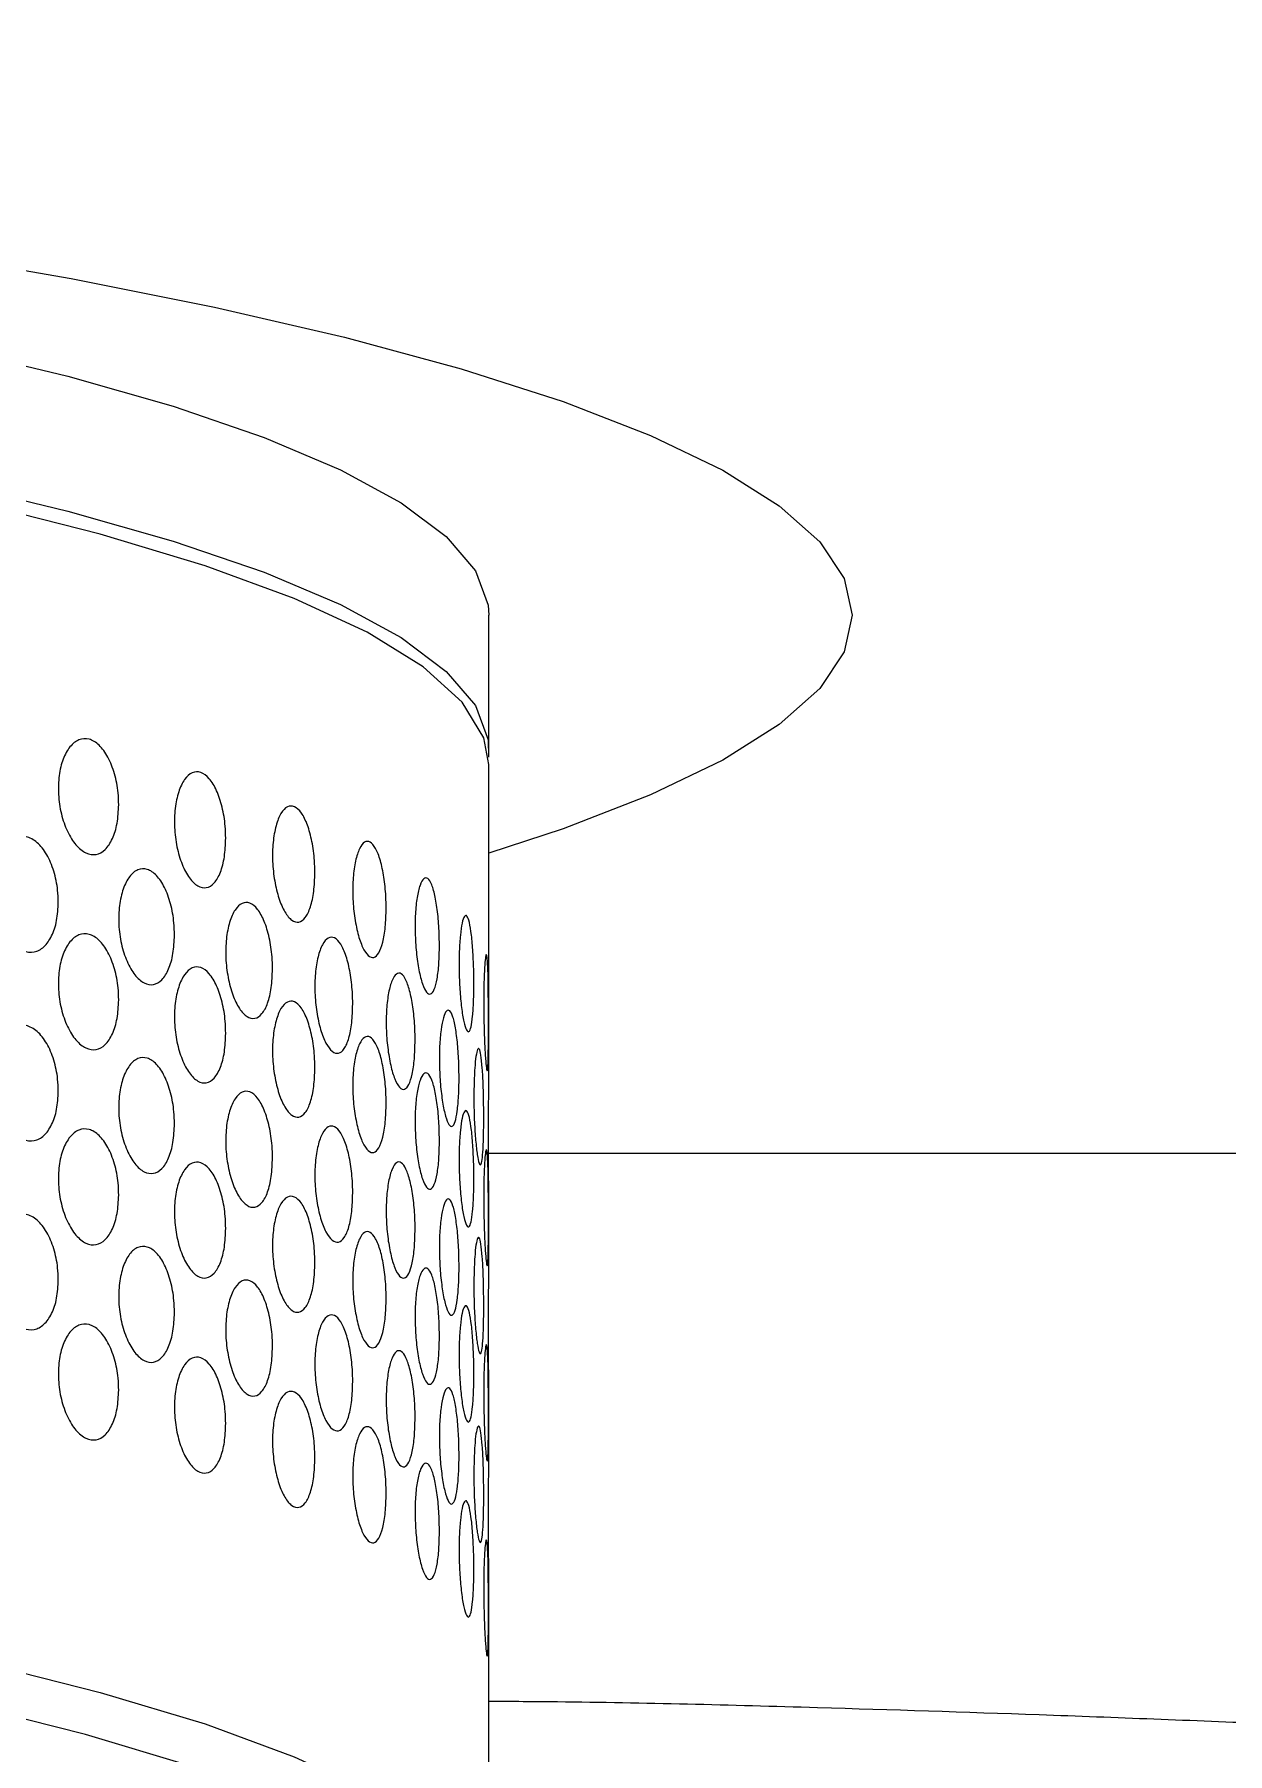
# Model space of a CAD drawing. Extents: x -50 to 28, y -10 to 124.
# Drawn here: x -6.959 to -5.932, y 54.952 to 56.431 of the extents above; entities that cross this region are included whole.
import ezdxf

# ---------------------------------------------------------------- set-up
doc = ezdxf.new("R2010")
doc.units = 0
doc.header["$MEASUREMENT"] = 0
doc.layers.add('GEOMETRY', color=2, linetype='Continuous', lineweight=25)

# ---------------------------------------------------------------- blocks, each defined once
blk = doc.blocks.new('2026 EXCURSION-ENTICE')
at = {"layer": 'GEOMETRY'}
for p, q in [((4.9142, -23.1119), (4.9142, -22.996)), ((4.9142, -23.4034), (4.9142, -23.1243)), ((4.9132, -23.4586), (7.9049, -23.4586)), ((4.9142, -23.5657), (4.9142, -23.4974)), ((4.9142, -23.7281), (4.9142, -23.6598)), ((4.9142, -24.1204), (4.9142, -23.8222))]:
    blk.add_line(p, q, dxfattribs=at)
at = {"layer": 'GEOMETRY', "flags": 128}
for points in [[(4.4212, -22.6833), (4.555, -22.7064), (4.6782, -22.731), (4.7901, -22.7569), (4.8903, -22.7841), (4.9782, -22.8123), (5.0533, -22.8414), (5.1153, -22.8714), (5.1638, -22.902), (5.1987, -22.933), (5.2197, -22.9644), (5.2267, -22.996), (5.2197, -23.0275), (5.1987, -23.0589), (5.1638, -23.09), (5.1153, -23.1206), (5.0533, -23.1505), (4.9782, -23.1797), (4.9142, -23.2007)], [(3.4543, -22.6369), (3.6205, -22.6499), (3.7801, -22.6648), (3.9322, -22.6816), (4.076, -22.7002), (4.2106, -22.7205), (4.3353, -22.7424), (4.4493, -22.7657), (4.552, -22.7904), (4.6428, -22.8162), (4.7211, -22.8431), (4.7866, -22.8709), (4.8389, -22.8993), (4.8776, -22.9283), (4.9026, -22.9578), (4.9136, -22.9874), (4.9142, -22.996)], [(3.4543, -22.7529), (3.6205, -22.7658), (3.7801, -22.7808), (3.9322, -22.7976), (4.076, -22.8162), (4.2106, -22.8365), (4.3353, -22.8584), (4.4493, -22.8817), (4.552, -22.9064), (4.6428, -22.9322), (4.7211, -22.9591), (4.7866, -22.9868), (4.8389, -23.0153), (4.8776, -23.0443), (4.9026, -23.0737), (4.9136, -23.1033), (4.9139, -23.1181)], [(4.9142, -23.1243), (4.91, -23.1014), (4.8913, -23.0707), (4.8577, -23.0404), (4.8095, -23.0106), (4.7468, -22.9816), (4.6702, -22.9534), (4.58, -22.9262), (4.4769, -22.9003), (4.3614, -22.8758), (4.2344, -22.8527), (4.0964, -22.8314), (3.9485, -22.8119), (3.7916, -22.7943), (3.6265, -22.7787), (3.4543, -22.7653)], [(3.4543, -23.7614), (3.6265, -23.7749), (3.7916, -23.7904), (3.9485, -23.808), (4.0964, -23.8276), (4.2344, -23.8489), (4.3614, -23.8719), (4.4769, -23.8965), (4.58, -23.9224), (4.6702, -23.9495), (4.7468, -23.9777), (4.8095, -24.0068), (4.8577, -24.0366), (4.8913, -24.0669), (4.91, -24.0975), (4.9142, -24.1204)], [(4.8881, -24.1932), (4.899, -24.1631), (4.8954, -24.1325), (4.8768, -24.1021), (4.8434, -24.072), (4.7955, -24.0424), (4.7332, -24.0135), (4.657, -23.9854), (4.5674, -23.9585), (4.4649, -23.9327), (4.3501, -23.9083), (4.2238, -23.8854), (4.0867, -23.8642), (3.9397, -23.8448), (3.7837, -23.8273), (3.6196, -23.8118), (3.4484, -23.7985)]]:
    blk.add_lwpolyline(points, dxfattribs=at)
at = {"layer": 'GEOMETRY'}
for points, knots in [([(36.6428, -38.9849), (36.6428, -38.9538), (36.6428, -38.9209), (36.6428, -38.8518), (36.6428, -38.8157), (36.6428, -38.7044), (36.6428, -38.6259), (36.6429, -38.4716), (36.6429, -38.3959), (36.6429, -38.2918), (36.6429, -38.2586), (36.6429, -38.196), (36.6429, -38.1665), (36.643, -38.1112), (36.643, -38.0854), (36.643, -38.0366), (36.643, -38.0136), (36.643, -37.9686), (36.643, -37.9463), (36.643, -37.9016), (36.643, -37.8792), (36.643, -37.7674), (36.6431, -37.6779), (36.6431, -37.2302), (36.643, -36.8711), (36.6425, -36.1483), (36.642, -35.7846), (36.6407, -35.0531), (36.6397, -34.6853), (36.6362, -33.5784), (36.6327, -32.8363), (36.6258, -31.7329), (36.6232, -31.3667), (36.6174, -30.6389), (36.6143, -30.2773), (36.6073, -29.5579), (36.6036, -29.2001), (36.5954, -28.4845), (36.5909, -28.1267), (36.5766, -27.0538), (36.5657, -26.3392), (36.5282, -24.1982), (36.497, -22.7741), (36.4381, -20.634), (36.4164, -19.92), (36.3801, -18.8478), (36.3674, -18.4902), (36.3408, -17.775), (36.3267, -17.4174), (36.2972, -16.7019), (36.2818, -16.3439), (36.2492, -15.6276), (36.2321, -15.2693), (36.1961, -14.5528), (36.1772, -14.1946), (36.1373, -13.4788), (36.1163, -13.1213), (36.0491, -12.0493), (35.9987, -11.335), (35.8805, -9.9073), (35.8128, -9.1939), (35.7232, -8.3929), (35.713, -8.3039), (35.6975, -8.1705), (35.6923, -8.1261), (35.6818, -8.0371), (35.6765, -7.9925), (35.665, -7.9028), (35.6586, -7.8577), (35.6448, -7.7684), (35.6373, -7.7241), (35.6214, -7.6359), (35.6129, -7.5919), (35.5946, -7.5036), (35.5849, -7.4593), (35.4923, -7.0621), (35.374, -6.7174), (35.0708, -6.0592), (34.8858, -5.7456), (34.4563, -5.1619), (34.2117, -4.8918), (33.673, -4.4064), (33.379, -4.1911), (32.7534, -3.8241), (32.4219, -3.6725), (31.9069, -3.4974), (31.7324, -3.4478), (31.4674, -3.3867), (31.3785, -3.3686), (31.2447, -3.3449), (31.1999, -3.3375), (31.1102, -3.3239), (31.0652, -3.3177), (30.9981, -3.3092), (30.9757, -3.3065), (30.9311, -3.3012), (30.9089, -3.2986), (30.8644, -3.2933), (30.842, -3.2907), (30.7963, -3.2853), (30.7731, -3.2826), (30.702, -3.2744), (30.6528, -3.2687), (30.5544, -3.2576), (30.5054, -3.2521), (30.4346, -3.2442), (30.4114, -3.2416), (30.3659, -3.2366), (30.3436, -3.2342), (30.2768, -3.2269), (30.2323, -3.2221), (30.0987, -3.2078), (30.0097, -3.1985), (29.208, -3.1159), (28.4943, -3.0535), (27.0663, -2.9444), (26.3519, -2.8976), (25.4585, -2.8452), (25.2798, -2.835), (24.9224, -2.8152), (24.7437, -2.8055), (24.2082, -2.7773), (23.8523, -2.7596), (23.1438, -2.7258), (22.7911, -2.7098), (22.0879, -2.6794), (21.7373, -2.665), (21.0356, -2.6375), (20.6844, -2.6244), (19.9793, -2.5993), (19.6253, -2.5873), (18.9141, -2.5644), (18.5568, -2.5535), (17.8413, -2.5327), (17.4836, -2.5228), (16.41, -2.4947), (15.6939, -2.4779), (14.2607, -2.4478), (13.5436, -2.4345), (12.1094, -2.4109), (11.3923, -2.4007), (9.9589, -2.3829), (9.2426, -2.3754), (8.1688, -2.366), (7.8109, -2.3632), (7.2742, -2.3594), (7.0952, -2.3582), (6.734, -2.3559), (6.5517, -2.3549), (6.1823, -2.3529), (5.9953, -2.3519), (5.6165, -2.3502), (5.4248, -2.3494), (4.8447, -2.3471), (4.4512, -2.3459), (3.8632, -2.3443), (3.6676, -2.3438), (3.2794, -2.343), (3.0868, -2.3426), (2.7059, -2.3419), (2.5177, -2.3416), (2.1461, -2.3411), (1.9627, -2.3408), (1.5999, -2.3404), (1.4204, -2.3403), (1.0624, -2.34), (0.8835, -2.3399), (0.3468, -2.3397), (-0.0111, -2.3396), (-1.0845, -2.3399), (-1.8002, -2.3405), (-3.2315, -2.3427), (-3.9472, -2.3443), (-5.3786, -2.3489), (-6.0943, -2.352), (-7.5257, -2.3608), (-8.2412, -2.3663), (-9.6738, -2.3799), (-10.391, -2.3879), (-11.827, -2.4068), (-12.5458, -2.4177), (-13.983, -2.4426), (-14.7013, -2.4566), (-16.1362, -2.4882), (-16.8526, -2.5057), (-17.7473, -2.5302), (-17.9261, -2.5352), (-18.2839, -2.5455), (-18.4628, -2.5508), (-18.999, -2.5671), (-19.3554, -2.5785), (-20.0636, -2.6022), (-20.4155, -2.6146), (-21.1159, -2.6406), (-21.4645, -2.6541), (-22.1614, -2.6825), (-22.5098, -2.6974), (-23.2094, -2.7289), (-23.5607, -2.7454), (-24.2677, -2.7804), (-24.6234, -2.7989), (-25.1589, -2.8282), (-25.3376, -2.8382), (-25.695, -2.8589), (-25.8737, -2.8696), (-26.4099, -2.9025), (-26.7676, -2.9259), (-27.4834, -2.9761), (-27.8414, -3.0029), (-28.5569, -3.0608), (-28.9143, -3.0919), (-29.4497, -3.1421), (-29.6281, -3.1595), (-29.8954, -3.1866), (-29.9845, -3.1958), (-30.1181, -3.2099), (-30.1626, -3.2146), (-30.2294, -3.2218), (-30.2518, -3.2242), (-30.2974, -3.2291), (-30.3205, -3.2317), (-30.3913, -3.2394), (-30.4403, -3.2448), (-30.5396, -3.2559), (-30.5898, -3.2616), (-30.6878, -3.2727), (-30.7354, -3.2782), (-30.8272, -3.2889), (-30.8713, -3.2941), (-30.938, -3.302), (-30.9602, -3.3046), (-31.0049, -3.3101), (-31.0274, -3.3129), (-31.0947, -3.3217), (-31.1396, -3.3282), (-31.274, -3.3493), (-31.3632, -3.3657), (-31.8068, -3.4586), (-32.154, -3.5691), (-32.8192, -3.8576), (-33.1371, -4.0356), (-33.7306, -4.4522), (-34.0061, -4.6908), (-34.5034, -5.2184), (-34.7251, -5.5074), (-35.1057, -6.1243), (-35.2647, -6.4521), (-35.4513, -6.9629), (-35.5048, -7.1361), (-35.5721, -7.4008), (-35.5923, -7.4898), (-35.6191, -7.6236), (-35.6274, -7.6682), (-35.6391, -7.7352), (-35.6429, -7.7576), (-35.6501, -7.8023), (-35.6536, -7.8248), (-35.6601, -7.8689), (-35.6632, -7.8904), (-35.669, -7.9335), (-35.6718, -7.9552), (-35.6773, -7.9995), (-35.68, -8.022), (-35.6853, -8.0666), (-35.6879, -8.0888), (-35.701, -8.1998), (-35.7113, -8.2888), (-35.7416, -8.5557), (-35.7611, -8.7338), (-35.8548, -9.6244), (-35.9185, -10.3381), (-36.0299, -11.7663), (-36.0776, -12.4807), (-36.163, -13.9102), (-36.2007, -14.6252), (-36.2697, -16.0552), (-36.3009, -16.7704), (-36.3576, -18.2009), (-36.3831, -18.9162), (-36.4295, -20.3451), (-36.4503, -21.0586), (-36.488, -22.4845), (-36.5049, -23.1969), (-36.5351, -24.6223), (-36.5485, -25.3353), (-36.5723, -26.7631), (-36.5827, -27.478), (-36.5939, -28.3724), (-36.5961, -28.5513), (-36.6003, -28.9091), (-36.6023, -29.088), (-36.608, -29.6253), (-36.6116, -29.9845), (-36.618, -30.7077), (-36.621, -31.0717), (-36.6263, -31.8041), (-36.6286, -32.1726), (-36.6349, -33.2816), (-36.6379, -34.0258), (-36.6409, -35.1326), (-36.6416, -35.4999), (-36.6426, -36.2298), (-36.6429, -36.5923), (-36.6431, -37.3131), (-36.6431, -37.6713), (-36.643, -38.0739), (-36.643, -38.1187), (-36.643, -38.2079), (-36.6429, -38.2521), (-36.6429, -38.3384), (-36.6429, -38.3806), (-36.6429, -38.4626), (-36.6429, -38.5024), (-36.6428, -38.6188), (-36.6428, -38.6921), (-36.6428, -38.8373), (-36.6428, -38.9094), (-36.6428, -38.9849)], [0, 0, 0, 0, 0.000488, 0.000488, 0.000977, 0.000977, 0.001953, 0.001953, 0.00293, 0.00293, 0.003418, 0.003418, 0.003906, 0.003906, 0.004395, 0.004395, 0.004883, 0.004883, 0.005371, 0.005371, 0.005859, 0.005859, 0.007813, 0.007813, 0.015625, 0.015625, 0.023438, 0.023438, 0.03125, 0.03125, 0.046875, 0.046875, 0.054688, 0.054688, 0.0625, 0.0625, 0.070313, 0.070313, 0.078125, 0.078125, 0.09375, 0.09375, 0.125, 0.125, 0.140625, 0.140625, 0.148438, 0.148438, 0.15625, 0.15625, 0.164063, 0.164063, 0.171875, 0.171875, 0.179688, 0.179688, 0.1875, 0.1875, 0.203125, 0.203125, 0.21875, 0.21875, 0.220703, 0.220703, 0.22168, 0.22168, 0.222656, 0.222656, 0.223633, 0.223633, 0.224609, 0.224609, 0.225586, 0.225586, 0.226563, 0.226563, 0.234375, 0.234375, 0.242188, 0.242188, 0.25, 0.25, 0.257813, 0.257813, 0.265625, 0.265625, 0.269531, 0.269531, 0.271484, 0.271484, 0.272461, 0.272461, 0.273438, 0.273438, 0.273926, 0.273926, 0.274414, 0.274414, 0.274902, 0.274902, 0.275391, 0.275391, 0.276367, 0.276367, 0.277344, 0.277344, 0.277832, 0.277832, 0.27832, 0.27832, 0.279297, 0.279297, 0.28125, 0.28125, 0.296875, 0.296875, 0.3125, 0.3125, 0.316406, 0.316406, 0.320313, 0.320313, 0.328125, 0.328125, 0.335938, 0.335938, 0.34375, 0.34375, 0.351563, 0.351563, 0.359375, 0.359375, 0.367188, 0.367188, 0.375, 0.375, 0.390625, 0.390625, 0.40625, 0.40625, 0.421875, 0.421875, 0.4375, 0.4375, 0.445313, 0.445313, 0.449219, 0.449219, 0.453125, 0.453125, 0.457031, 0.457031, 0.460938, 0.460938, 0.46875, 0.46875, 0.472656, 0.472656, 0.476563, 0.476563, 0.480469, 0.480469, 0.484375, 0.484375, 0.488281, 0.488281, 0.492188, 0.492188, 0.5, 0.5, 0.515625, 0.515625, 0.53125, 0.53125, 0.546875, 0.546875, 0.5625, 0.5625, 0.578125, 0.578125, 0.59375, 0.59375, 0.609375, 0.609375, 0.625, 0.625, 0.628906, 0.628906, 0.632813, 0.632813, 0.640625, 0.640625, 0.648438, 0.648438, 0.65625, 0.65625, 0.664063, 0.664063, 0.671875, 0.671875, 0.679688, 0.679688, 0.683594, 0.683594, 0.6875, 0.6875, 0.695313, 0.695313, 0.703125, 0.703125, 0.710938, 0.710938, 0.714844, 0.714844, 0.716797, 0.716797, 0.717773, 0.717773, 0.718262, 0.718262, 0.71875, 0.71875, 0.719727, 0.719727, 0.720703, 0.720703, 0.72168, 0.72168, 0.722656, 0.722656, 0.723145, 0.723145, 0.723633, 0.723633, 0.724609, 0.724609, 0.726563, 0.726563, 0.734375, 0.734375, 0.742188, 0.742188, 0.75, 0.75, 0.757813, 0.757813, 0.765625, 0.765625, 0.769531, 0.769531, 0.771484, 0.771484, 0.772461, 0.772461, 0.772949, 0.772949, 0.773438, 0.773438, 0.773926, 0.773926, 0.774414, 0.774414, 0.774902, 0.774902, 0.775391, 0.775391, 0.777344, 0.777344, 0.78125, 0.78125, 0.796875, 0.796875, 0.8125, 0.8125, 0.828125, 0.828125, 0.84375, 0.84375, 0.859375, 0.859375, 0.875, 0.875, 0.890625, 0.890625, 0.90625, 0.90625, 0.921875, 0.921875, 0.925781, 0.925781, 0.929688, 0.929688, 0.9375, 0.9375, 0.945313, 0.945313, 0.953125, 0.953125, 0.96875, 0.96875, 0.976563, 0.976563, 0.984375, 0.984375, 0.992188, 0.992188, 0.993164, 0.993164, 0.994141, 0.994141, 0.995117, 0.995117, 0.996094, 0.996094, 0.998047, 0.998047, 1, 1, 1, 1]), ([(4.5959, -23.1591), (4.5956, -23.1645), (4.595, -23.1754), (4.5908, -23.1888), (4.5845, -23.1983), (4.5765, -23.2026), (4.5676, -23.2013), (4.5589, -23.1943), (4.5514, -23.1825), (4.5461, -23.1671), (4.5436, -23.1502), (4.5442, -23.1336), (4.5477, -23.1192), (4.5537, -23.1084), (4.5616, -23.1023), (4.5704, -23.1017), (4.5792, -23.107), (4.5869, -23.1175), (4.5926, -23.1319), (4.5955, -23.1466), (4.5958, -23.1556), (4.5959, -23.1591)], [0, 0, 0, 0, 0.052893, 0.105779, 0.158887, 0.212529, 0.266788, 0.321506, 0.376259, 0.430507, 0.483905, 0.536558, 0.588993, 0.641842, 0.695499, 0.74993, 0.804724, 0.859354, 0.913447, 0.966914, 1, 1, 1, 1]), ([(4.6879, -23.1878), (4.6877, -23.1933), (4.6872, -23.2042), (4.6836, -23.2177), (4.6782, -23.2271), (4.6713, -23.2312), (4.6638, -23.2297), (4.6565, -23.2226), (4.6501, -23.2107), (4.6456, -23.1954), (4.6435, -23.1785), (4.644, -23.1618), (4.6471, -23.1473), (4.6523, -23.1365), (4.659, -23.1306), (4.6665, -23.1303), (4.6739, -23.1357), (4.6804, -23.1463), (4.6851, -23.1606), (4.6876, -23.1753), (4.6878, -23.1843), (4.6879, -23.1878)], [0, 0, 0, 0, 0.053514, 0.107027, 0.160575, 0.214222, 0.268011, 0.321937, 0.375912, 0.42978, 0.48341, 0.536807, 0.590132, 0.643592, 0.697304, 0.751222, 0.805196, 0.859086, 0.912828, 0.966439, 1, 1, 1, 1]), ([(4.7646, -23.2175), (4.7644, -23.223), (4.764, -23.2339), (4.761, -23.2474), (4.7565, -23.2567), (4.7509, -23.2608), (4.7447, -23.2591), (4.7386, -23.2519), (4.7334, -23.24), (4.7297, -23.2247), (4.7279, -23.2078), (4.7283, -23.1911), (4.7309, -23.1765), (4.7352, -23.1657), (4.7408, -23.1599), (4.747, -23.1598), (4.7531, -23.1653), (4.7584, -23.1759), (4.7623, -23.1903), (4.7643, -23.205), (4.7645, -23.214), (4.7646, -23.2175)], [0, 0, 0, 0, 0.053681, 0.107362, 0.16105, 0.214742, 0.268427, 0.322104, 0.375785, 0.429475, 0.483166, 0.536847, 0.590524, 0.644209, 0.697901, 0.751589, 0.805267, 0.858946, 0.912634, 0.966326, 1, 1, 1, 1]), ([(4.5439, -23.2428), (4.5437, -23.2482), (4.5431, -23.259), (4.5385, -23.2725), (4.5318, -23.282), (4.5232, -23.2865), (4.5136, -23.2853), (4.5042, -23.2784), (4.496, -23.2665), (4.4903, -23.2511), (4.4876, -23.2341), (4.4883, -23.2176), (4.492, -23.2033), (4.4984, -23.1925), (4.5068, -23.1862), (4.5163, -23.1856), (4.5259, -23.1907), (4.5343, -23.2012), (4.5404, -23.2157), (4.5435, -23.2304), (4.5438, -23.2394), (4.5439, -23.2428)], [0, 0, 0, 0, 0.05241, 0.104807, 0.157576, 0.211221, 0.265849, 0.321176, 0.37652, 0.431049, 0.484266, 0.53637, 0.588155, 0.640548, 0.694141, 0.748931, 0.804343, 0.859561, 0.913953, 0.967325, 1, 1, 1, 1]), ([(4.8259, -23.2482), (4.8257, -23.2537), (4.8255, -23.2645), (4.8231, -23.2779), (4.8197, -23.2872), (4.8153, -23.2912), (4.8104, -23.2895), (4.8055, -23.2823), (4.8014, -23.2703), (4.7984, -23.2549), (4.7969, -23.238), (4.7973, -23.2213), (4.7993, -23.2068), (4.8028, -23.1961), (4.8072, -23.1903), (4.8121, -23.1902), (4.8169, -23.1958), (4.8211, -23.2065), (4.8241, -23.221), (4.8257, -23.2356), (4.8258, -23.2447), (4.8259, -23.2482)], [0, 0, 0, 0, 0.053398, 0.106791, 0.160324, 0.214112, 0.268065, 0.322025, 0.375871, 0.429569, 0.483148, 0.536662, 0.590159, 0.643687, 0.697298, 0.751039, 0.804927, 0.858902, 0.912821, 0.966534, 1, 1, 1, 1]), ([(4.6438, -23.2711), (4.6436, -23.2765), (4.6431, -23.2874), (4.6391, -23.3009), (4.6333, -23.3103), (4.6258, -23.3146), (4.6176, -23.3131), (4.6096, -23.3061), (4.6027, -23.2942), (4.5978, -23.2789), (4.5955, -23.262), (4.5961, -23.2454), (4.5994, -23.2309), (4.605, -23.22), (4.6123, -23.214), (4.6205, -23.2137), (4.6285, -23.219), (4.6356, -23.2295), (4.6408, -23.2439), (4.6435, -23.2585), (4.6437, -23.2676), (4.6438, -23.2711)], [0, 0, 0, 0, 0.053261, 0.106518, 0.159885, 0.213526, 0.267505, 0.321757, 0.376057, 0.430088, 0.483623, 0.536707, 0.589654, 0.642858, 0.696553, 0.750692, 0.80501, 0.8592, 0.913079, 0.966625, 1, 1, 1, 1]), ([(4.8717, -23.2799), (4.8716, -23.2853), (4.8714, -23.296), (4.8698, -23.3093), (4.8673, -23.3186), (4.8642, -23.3227), (4.8606, -23.3211), (4.857, -23.3138), (4.8539, -23.3016), (4.8517, -23.2861), (4.8506, -23.2691), (4.8508, -23.2525), (4.8523, -23.2382), (4.8549, -23.2275), (4.8581, -23.2217), (4.8617, -23.2216), (4.8652, -23.2271), (4.8682, -23.2379), (4.8704, -23.2526), (4.8715, -23.2673), (4.8716, -23.2764), (4.8717, -23.2799)], [0, 0, 0, 0, 0.052661, 0.105306, 0.15838, 0.212301, 0.266899, 0.321697, 0.376188, 0.430084, 0.483379, 0.536269, 0.589051, 0.642036, 0.695492, 0.74956, 0.804167, 0.858967, 0.913428, 0.967106, 1, 1, 1, 1]), ([(4.7281, -23.3003), (4.7279, -23.3058), (4.7275, -23.3167), (4.7242, -23.3302), (4.7193, -23.3395), (4.713, -23.3436), (4.7062, -23.342), (4.6995, -23.3349), (4.6937, -23.323), (4.6896, -23.3077), (4.6876, -23.2908), (4.6881, -23.2741), (4.6909, -23.2595), (4.6957, -23.2487), (4.7019, -23.2429), (4.7087, -23.2427), (4.7154, -23.2482), (4.7213, -23.2587), (4.7256, -23.2731), (4.7278, -23.2877), (4.7281, -23.2968), (4.7281, -23.3003)], [0, 0, 0, 0, 0.053654, 0.107308, 0.160962, 0.214626, 0.268317, 0.322052, 0.375822, 0.429578, 0.48326, 0.536855, 0.590423, 0.644043, 0.697753, 0.75152, 0.805283, 0.859003, 0.912683, 0.966342, 1, 1, 1, 1]), ([(4.9013, -23.3125), (4.9013, -23.3178), (4.9011, -23.3285), (4.9003, -23.3416), (4.8989, -23.3508), (4.8971, -23.3551), (4.8949, -23.3536), (4.8926, -23.3463), (4.8906, -23.334), (4.8891, -23.3183), (4.8885, -23.3012), (4.8886, -23.2848), (4.8896, -23.2706), (4.8911, -23.26), (4.8932, -23.2542), (4.8954, -23.2538), (4.8975, -23.2594), (4.8993, -23.2703), (4.9006, -23.2853), (4.9012, -23.3001), (4.9013, -23.3092), (4.9013, -23.3125)], [0, 0, 0, 0, 0.051459, 0.102887, 0.155167, 0.209224, 0.264842, 0.321082, 0.376769, 0.431093, 0.483927, 0.535724, 0.587243, 0.639281, 0.692477, 0.747122, 0.80298, 0.859202, 0.914578, 0.968181, 1, 1, 1, 1]), ([(4.5959, -23.3269), (4.5956, -23.3323), (4.595, -23.3432), (4.5908, -23.3566), (4.5845, -23.3661), (4.5765, -23.3704), (4.5676, -23.3691), (4.5589, -23.3621), (4.5514, -23.3502), (4.5461, -23.3349), (4.5436, -23.318), (4.5442, -23.3014), (4.5477, -23.287), (4.5537, -23.2761), (4.5616, -23.27), (4.5704, -23.2695), (4.5792, -23.2748), (4.5869, -23.2853), (4.5926, -23.2997), (4.5955, -23.3144), (4.5958, -23.3234), (4.5959, -23.3269)], [0, 0, 0, 0, 0.052893, 0.105779, 0.158887, 0.212529, 0.266788, 0.321506, 0.376259, 0.430507, 0.483905, 0.536558, 0.588993, 0.641842, 0.695499, 0.74993, 0.804724, 0.859354, 0.913447, 0.966914, 1, 1, 1, 1]), ([(4.7971, -23.3305), (4.797, -23.336), (4.7966, -23.3469), (4.794, -23.3603), (4.79, -23.3696), (4.785, -23.3736), (4.7794, -23.3719), (4.774, -23.3647), (4.7693, -23.3528), (4.7659, -23.3374), (4.7643, -23.3205), (4.7647, -23.3038), (4.767, -23.2893), (4.7709, -23.2785), (4.776, -23.2728), (4.7815, -23.2726), (4.7869, -23.2782), (4.7917, -23.2888), (4.7951, -23.3033), (4.7969, -23.3179), (4.7971, -23.327), (4.7971, -23.3305)], [0, 0, 0, 0, 0.053596, 0.10719, 0.160837, 0.214571, 0.268344, 0.322095, 0.375801, 0.429472, 0.483129, 0.536782, 0.590436, 0.64409, 0.697749, 0.751429, 0.805149, 0.858912, 0.91268, 0.966389, 1, 1, 1, 1]), ([(4.6879, -23.3556), (4.6877, -23.3611), (4.6872, -23.372), (4.6836, -23.3855), (4.6782, -23.3949), (4.6713, -23.399), (4.6638, -23.3975), (4.6565, -23.3904), (4.6501, -23.3785), (4.6456, -23.3632), (4.6435, -23.3463), (4.644, -23.3296), (4.6471, -23.3151), (4.6523, -23.3043), (4.659, -23.2984), (4.6665, -23.2981), (4.6739, -23.3035), (4.6804, -23.3141), (4.6851, -23.3284), (4.6876, -23.343), (4.6878, -23.3521), (4.6879, -23.3556)], [0, 0, 0, 0, 0.053514, 0.107027, 0.160575, 0.214222, 0.268011, 0.321937, 0.375912, 0.42978, 0.48341, 0.536807, 0.590132, 0.643592, 0.697304, 0.751222, 0.805196, 0.859086, 0.912828, 0.966439, 1, 1, 1, 1]), ([(4.9138, -23.3463), (4.9138, -23.3515), (4.9138, -23.3619), (4.9137, -23.3747), (4.9134, -23.384), (4.9129, -23.3885), (4.9123, -23.3874), (4.9115, -23.3801), (4.9106, -23.3674), (4.91, -23.3514), (4.9098, -23.3343), (4.9098, -23.318), (4.9102, -23.3042), (4.9108, -23.2937), (4.9116, -23.2877), (4.9123, -23.2871), (4.913, -23.2926), (4.9135, -23.3037), (4.9137, -23.3191), (4.9138, -23.3341), (4.9138, -23.3431), (4.9138, -23.3463)], [0, 0, 0, 0, 0.049774, 0.099497, 0.150598, 0.204731, 0.26173, 0.32011, 0.377677, 0.432731, 0.484918, 0.535123, 0.584812, 0.63547, 0.688252, 0.743692, 0.801375, 0.85974, 0.916511, 0.970009, 1, 1, 1, 1]), ([(4.8508, -23.3617), (4.8506, -23.3671), (4.8504, -23.3779), (4.8484, -23.3913), (4.8455, -23.4005), (4.8417, -23.4046), (4.8374, -23.4029), (4.8332, -23.3956), (4.8296, -23.3836), (4.827, -23.3682), (4.8257, -23.3512), (4.826, -23.3345), (4.8278, -23.3201), (4.8308, -23.3094), (4.8346, -23.3036), (4.8389, -23.3035), (4.843, -23.3091), (4.8466, -23.3198), (4.8492, -23.3344), (4.8506, -23.3491), (4.8507, -23.3582), (4.8508, -23.3617)], [0, 0, 0, 0, 0.053086, 0.106164, 0.159507, 0.213358, 0.267587, 0.321894, 0.375999, 0.429771, 0.483229, 0.536489, 0.589696, 0.643002, 0.696545, 0.750417, 0.8046, 0.858918, 0.913067, 0.966768, 1, 1, 1, 1]), ([(4.7646, -23.3853), (4.7644, -23.3908), (4.764, -23.4017), (4.761, -23.4152), (4.7565, -23.4245), (4.7509, -23.4286), (4.7447, -23.4269), (4.7386, -23.4197), (4.7334, -23.4078), (4.7297, -23.3925), (4.7279, -23.3755), (4.7283, -23.3589), (4.7309, -23.3443), (4.7352, -23.3335), (4.7408, -23.3277), (4.747, -23.3276), (4.7531, -23.3331), (4.7584, -23.3437), (4.7623, -23.3581), (4.7643, -23.3727), (4.7645, -23.3818), (4.7646, -23.3853)], [0, 0, 0, 0, 0.053681, 0.107362, 0.16105, 0.214742, 0.268427, 0.322104, 0.375785, 0.429475, 0.483166, 0.536847, 0.590524, 0.644209, 0.697901, 0.751589, 0.805267, 0.858946, 0.912634, 0.966326, 1, 1, 1, 1]), ([(4.8886, -23.3938), (4.8885, -23.3992), (4.8883, -23.4099), (4.8871, -23.4231), (4.8852, -23.4323), (4.8827, -23.4365), (4.8798, -23.435), (4.8769, -23.4276), (4.8743, -23.4154), (4.8724, -23.3998), (4.8715, -23.3828), (4.8717, -23.3663), (4.873, -23.352), (4.875, -23.3414), (4.8777, -23.3356), (4.8806, -23.3353), (4.8834, -23.3409), (4.8858, -23.3517), (4.8876, -23.3665), (4.8884, -23.3813), (4.8885, -23.3904), (4.8886, -23.3938)], [0, 0, 0, 0, 0.052119, 0.104215, 0.156937, 0.210928, 0.26599, 0.321429, 0.376442, 0.43052, 0.483606, 0.536011, 0.58823, 0.640794, 0.694136, 0.748463, 0.803627, 0.859057, 0.913923, 0.967568, 1, 1, 1, 1]), ([(4.5439, -23.4052), (4.5437, -23.4106), (4.5431, -23.4214), (4.5385, -23.4348), (4.5318, -23.4443), (4.5232, -23.4488), (4.5136, -23.4476), (4.5042, -23.4407), (4.496, -23.4288), (4.4903, -23.4134), (4.4876, -23.3965), (4.4883, -23.38), (4.492, -23.3657), (4.4984, -23.3548), (4.5068, -23.3486), (4.5163, -23.3479), (4.5259, -23.3531), (4.5343, -23.3636), (4.5404, -23.3781), (4.5435, -23.3927), (4.5438, -23.4018), (4.5439, -23.4052)], [0, 0, 0, 0, 0.05241, 0.104807, 0.157576, 0.211221, 0.265849, 0.321176, 0.37652, 0.431049, 0.484266, 0.53637, 0.588155, 0.640548, 0.694141, 0.748931, 0.804343, 0.859561, 0.913953, 0.967325, 1, 1, 1, 1]), ([(4.8259, -23.416), (4.8257, -23.4214), (4.8255, -23.4323), (4.8231, -23.4457), (4.8197, -23.455), (4.8153, -23.459), (4.8104, -23.4573), (4.8055, -23.4501), (4.8014, -23.4381), (4.7984, -23.4227), (4.7969, -23.4058), (4.7973, -23.3891), (4.7993, -23.3746), (4.8028, -23.3639), (4.8072, -23.3581), (4.8121, -23.358), (4.8169, -23.3636), (4.8211, -23.3742), (4.8241, -23.3888), (4.8257, -23.4034), (4.8258, -23.4125), (4.8259, -23.416)], [0, 0, 0, 0, 0.053398, 0.106791, 0.160324, 0.214112, 0.268065, 0.322025, 0.375871, 0.429569, 0.483148, 0.536662, 0.590159, 0.643687, 0.697298, 0.751039, 0.804927, 0.858902, 0.912821, 0.966534, 1, 1, 1, 1]), ([(4.9098, -23.427), (4.9098, -23.4323), (4.9097, -23.4428), (4.9092, -23.4558), (4.9084, -23.465), (4.9072, -23.4694), (4.9058, -23.4681), (4.9042, -23.4608), (4.9028, -23.4483), (4.9017, -23.4324), (4.9012, -23.4154), (4.9014, -23.399), (4.902, -23.385), (4.9031, -23.3745), (4.9045, -23.3686), (4.906, -23.3681), (4.9074, -23.3736), (4.9086, -23.3846), (4.9094, -23.3998), (4.9097, -23.4147), (4.9098, -23.4237), (4.9098, -23.427)], [0, 0, 0, 0, 0.050678, 0.101316, 0.153059, 0.207167, 0.263431, 0.320647, 0.377177, 0.431822, 0.484356, 0.535423, 0.586099, 0.637503, 0.690515, 0.745533, 0.802228, 0.859421, 0.915425, 0.96898, 1, 1, 1, 1]), ([(4.6438, -23.4334), (4.6436, -23.4389), (4.6431, -23.4498), (4.6391, -23.4633), (4.6333, -23.4727), (4.6258, -23.4769), (4.6176, -23.4755), (4.6096, -23.4684), (4.6027, -23.4566), (4.5978, -23.4412), (4.5955, -23.4243), (4.5961, -23.4077), (4.5994, -23.3932), (4.605, -23.3824), (4.6123, -23.3764), (4.6205, -23.376), (4.6285, -23.3814), (4.6356, -23.3919), (4.6408, -23.4063), (4.6435, -23.4209), (4.6437, -23.43), (4.6438, -23.4334)], [0, 0, 0, 0, 0.053261, 0.106518, 0.159885, 0.213526, 0.267505, 0.321757, 0.376057, 0.430088, 0.483623, 0.536707, 0.589654, 0.642858, 0.696553, 0.750692, 0.80501, 0.8592, 0.913079, 0.966625, 1, 1, 1, 1]), ([(4.8717, -23.4477), (4.8716, -23.453), (4.8714, -23.4638), (4.8698, -23.4771), (4.8673, -23.4863), (4.8642, -23.4905), (4.8606, -23.4888), (4.857, -23.4815), (4.8539, -23.4694), (4.8517, -23.4539), (4.8506, -23.4369), (4.8508, -23.4203), (4.8523, -23.4059), (4.8549, -23.3953), (4.8581, -23.3895), (4.8617, -23.3893), (4.8652, -23.3949), (4.8682, -23.4057), (4.8704, -23.4204), (4.8715, -23.4351), (4.8716, -23.4442), (4.8717, -23.4477)], [0, 0, 0, 0, 0.052661, 0.105306, 0.15838, 0.212301, 0.266899, 0.321697, 0.376188, 0.430084, 0.483379, 0.536269, 0.589051, 0.642036, 0.695492, 0.74956, 0.804167, 0.858967, 0.913428, 0.967106, 1, 1, 1, 1]), ([(4.9142, -23.4974), (4.9142, -23.4965), (4.9142, -23.4934), (4.914, -23.4822), (4.9139, -23.4661), (4.9138, -23.4489), (4.9138, -23.4328), (4.9139, -23.4191), (4.9141, -23.409), (4.9142, -23.4034), (4.9142, -23.4034), (4.9142, -23.4034)], [0, 0, 0, 0, 0.064934, 0.206612, 0.340439, 0.465164, 0.58366, 0.700589, 0.820513, 0.946948, 1, 1, 1, 1]), ([(4.7281, -23.4627), (4.7279, -23.4681), (4.7275, -23.4791), (4.7242, -23.4926), (4.7193, -23.5019), (4.713, -23.506), (4.7062, -23.5044), (4.6995, -23.4972), (4.6937, -23.4853), (4.6896, -23.4701), (4.6876, -23.4531), (4.6881, -23.4364), (4.6909, -23.4219), (4.6957, -23.4111), (4.7019, -23.4052), (4.7087, -23.4051), (4.7154, -23.4105), (4.7213, -23.4211), (4.7256, -23.4355), (4.7278, -23.4501), (4.7281, -23.4592), (4.7281, -23.4627)], [0, 0, 0, 0, 0.0536538, 0.1073075, 0.1609623, 0.2146261, 0.2683167, 0.3220516, 0.3758218, 0.4295777, 0.4832597, 0.5368555, 0.5904226, 0.6440428, 0.6977528, 0.7515201, 0.8052827, 0.8590027, 0.9126825, 0.9663421, 1, 1, 1, 1]), ([(4.9013, -23.4803), (4.9013, -23.4856), (4.9011, -23.4963), (4.9003, -23.5093), (4.8989, -23.5186), (4.8971, -23.5229), (4.8949, -23.5214), (4.8926, -23.5141), (4.8906, -23.5018), (4.8891, -23.486), (4.8885, -23.469), (4.8886, -23.4526), (4.8896, -23.4384), (4.8911, -23.4278), (4.8932, -23.422), (4.8954, -23.4216), (4.8975, -23.4272), (4.8993, -23.4381), (4.9006, -23.453), (4.9012, -23.4679), (4.9013, -23.477), (4.9013, -23.4803)], [0, 0, 0, 0, 0.051459, 0.102887, 0.155167, 0.209224, 0.264842, 0.321082, 0.376769, 0.431093, 0.483927, 0.535724, 0.587243, 0.639281, 0.692477, 0.747122, 0.80298, 0.859202, 0.914578, 0.968181, 1, 1, 1, 1]), ([(4.5959, -23.4947), (4.5956, -23.5001), (4.595, -23.5109), (4.5908, -23.5244), (4.5845, -23.5339), (4.5765, -23.5382), (4.5676, -23.5369), (4.5589, -23.5299), (4.5514, -23.518), (4.5461, -23.5027), (4.5436, -23.4857), (4.5442, -23.4692), (4.5477, -23.4548), (4.5537, -23.4439), (4.5616, -23.4378), (4.5704, -23.4373), (4.5792, -23.4426), (4.5869, -23.4531), (4.5926, -23.4675), (4.5955, -23.4821), (4.5958, -23.4912), (4.5959, -23.4947)], [0, 0, 0, 0, 0.052893, 0.105779, 0.158887, 0.212529, 0.266788, 0.321506, 0.376259, 0.430507, 0.483905, 0.536558, 0.588993, 0.641842, 0.695499, 0.74993, 0.804724, 0.859354, 0.913447, 0.966914, 1, 1, 1, 1]), ([(4.7971, -23.4929), (4.797, -23.4983), (4.7966, -23.5092), (4.794, -23.5227), (4.79, -23.532), (4.785, -23.536), (4.7794, -23.5343), (4.774, -23.5271), (4.7693, -23.5151), (4.7659, -23.4998), (4.7643, -23.4829), (4.7647, -23.4662), (4.767, -23.4516), (4.7709, -23.4409), (4.776, -23.4351), (4.7815, -23.435), (4.7869, -23.4406), (4.7917, -23.4512), (4.7951, -23.4656), (4.7969, -23.4803), (4.7971, -23.4894), (4.7971, -23.4929)], [0, 0, 0, 0, 0.053596, 0.10719, 0.160837, 0.214571, 0.268344, 0.322095, 0.375801, 0.429472, 0.483129, 0.536782, 0.590436, 0.64409, 0.697749, 0.751429, 0.805149, 0.858912, 0.91268, 0.966389, 1, 1, 1, 1]), ([(4.9138, -23.5141), (4.9138, -23.5193), (4.9138, -23.5297), (4.9137, -23.5425), (4.9134, -23.5518), (4.9129, -23.5563), (4.9123, -23.5552), (4.9115, -23.5479), (4.9106, -23.5352), (4.91, -23.5192), (4.9098, -23.502), (4.9098, -23.4858), (4.9102, -23.472), (4.9108, -23.4615), (4.9116, -23.4555), (4.9123, -23.4549), (4.913, -23.4604), (4.9135, -23.4715), (4.9137, -23.4869), (4.9138, -23.5019), (4.9138, -23.5108), (4.9138, -23.5141)], [0, 0, 0, 0, 0.049774, 0.099497, 0.150598, 0.204731, 0.26173, 0.32011, 0.377677, 0.432731, 0.484918, 0.535123, 0.584812, 0.63547, 0.688252, 0.743692, 0.801375, 0.85974, 0.916511, 0.970009, 1, 1, 1, 1]), ([(4.6879, -23.5234), (4.6877, -23.5289), (4.6872, -23.5398), (4.6836, -23.5533), (4.6782, -23.5627), (4.6713, -23.5668), (4.6638, -23.5653), (4.6565, -23.5582), (4.6501, -23.5463), (4.6456, -23.531), (4.6435, -23.5141), (4.644, -23.4974), (4.6471, -23.4829), (4.6523, -23.4721), (4.659, -23.4662), (4.6665, -23.4659), (4.6739, -23.4713), (4.6804, -23.4818), (4.6851, -23.4962), (4.6876, -23.5108), (4.6878, -23.5199), (4.6879, -23.5234)], [0, 0, 0, 0, 0.053514, 0.107027, 0.160575, 0.214222, 0.268011, 0.321937, 0.375912, 0.42978, 0.48341, 0.536807, 0.590132, 0.643592, 0.697304, 0.751222, 0.805196, 0.859086, 0.912828, 0.966439, 1, 1, 1, 1]), ([(4.8508, -23.524), (4.8506, -23.5294), (4.8504, -23.5403), (4.8484, -23.5536), (4.8455, -23.5629), (4.8417, -23.5669), (4.8374, -23.5653), (4.8332, -23.558), (4.8296, -23.5459), (4.827, -23.5305), (4.8257, -23.5135), (4.826, -23.4969), (4.8278, -23.4824), (4.8308, -23.4717), (4.8346, -23.466), (4.8389, -23.4659), (4.843, -23.4715), (4.8466, -23.4822), (4.8492, -23.4968), (4.8506, -23.5115), (4.8507, -23.5206), (4.8508, -23.524)], [0, 0, 0, 0, 0.053086, 0.106164, 0.159507, 0.213358, 0.267587, 0.321894, 0.375999, 0.429771, 0.483229, 0.536489, 0.589696, 0.643002, 0.696545, 0.750417, 0.8046, 0.858918, 0.913067, 0.966768, 1, 1, 1, 1]), ([(4.7646, -23.5531), (4.7644, -23.5586), (4.764, -23.5695), (4.761, -23.583), (4.7565, -23.5923), (4.7509, -23.5963), (4.7447, -23.5947), (4.7386, -23.5875), (4.7334, -23.5756), (4.7297, -23.5603), (4.7279, -23.5433), (4.7283, -23.5266), (4.7309, -23.5121), (4.7352, -23.5013), (4.7408, -23.4955), (4.747, -23.4954), (4.7531, -23.5009), (4.7584, -23.5115), (4.7623, -23.5259), (4.7643, -23.5405), (4.7645, -23.5496), (4.7646, -23.5531)], [0, 0, 0, 0, 0.053681, 0.107362, 0.16105, 0.214742, 0.268427, 0.322104, 0.375785, 0.429475, 0.483166, 0.536847, 0.590524, 0.644209, 0.697901, 0.751589, 0.805267, 0.858946, 0.912634, 0.966326, 1, 1, 1, 1]), ([(4.8886, -23.5562), (4.8885, -23.5615), (4.8883, -23.5722), (4.8871, -23.5854), (4.8852, -23.5947), (4.8827, -23.5989), (4.8798, -23.5973), (4.8769, -23.59), (4.8743, -23.5778), (4.8724, -23.5622), (4.8715, -23.5452), (4.8717, -23.5286), (4.873, -23.5143), (4.875, -23.5037), (4.8777, -23.4979), (4.8806, -23.4977), (4.8834, -23.5032), (4.8858, -23.5141), (4.8876, -23.5289), (4.8884, -23.5437), (4.8885, -23.5528), (4.8886, -23.5562)], [0, 0, 0, 0, 0.052119, 0.104215, 0.156937, 0.210928, 0.26599, 0.321429, 0.376442, 0.43052, 0.483606, 0.536011, 0.58823, 0.640794, 0.694136, 0.748463, 0.803627, 0.859057, 0.913923, 0.967568, 1, 1, 1, 1]), ([(4.5439, -23.5676), (4.5437, -23.573), (4.5431, -23.5838), (4.5385, -23.5972), (4.5318, -23.6067), (4.5232, -23.6112), (4.5136, -23.61), (4.5042, -23.6031), (4.496, -23.5912), (4.4903, -23.5758), (4.4876, -23.5588), (4.4883, -23.5424), (4.492, -23.528), (4.4984, -23.5172), (4.5068, -23.511), (4.5163, -23.5103), (4.5259, -23.5154), (4.5343, -23.526), (4.5404, -23.5404), (4.5435, -23.5551), (4.5438, -23.5641), (4.5439, -23.5676)], [0, 0, 0, 0, 0.05241, 0.104807, 0.157576, 0.211221, 0.265849, 0.321176, 0.37652, 0.431049, 0.484266, 0.53637, 0.588155, 0.640548, 0.694141, 0.748931, 0.804343, 0.859561, 0.913953, 0.967325, 1, 1, 1, 1]), ([(4.8259, -23.5838), (4.8257, -23.5892), (4.8255, -23.6001), (4.8231, -23.6135), (4.8197, -23.6228), (4.8153, -23.6268), (4.8104, -23.6251), (4.8055, -23.6179), (4.8014, -23.6059), (4.7984, -23.5905), (4.7969, -23.5735), (4.7973, -23.5569), (4.7993, -23.5424), (4.8028, -23.5316), (4.8072, -23.5259), (4.8121, -23.5258), (4.8169, -23.5314), (4.8211, -23.542), (4.8241, -23.5565), (4.8257, -23.5712), (4.8258, -23.5803), (4.8259, -23.5838)], [0, 0, 0, 0, 0.053398, 0.106791, 0.160324, 0.214112, 0.268065, 0.322025, 0.375871, 0.429569, 0.483148, 0.536662, 0.590159, 0.643687, 0.697298, 0.751039, 0.804927, 0.858902, 0.912821, 0.966534, 1, 1, 1, 1]), ([(4.9098, -23.5894), (4.9098, -23.5946), (4.9097, -23.6052), (4.9092, -23.6181), (4.9084, -23.6274), (4.9072, -23.6318), (4.9058, -23.6305), (4.9042, -23.6232), (4.9028, -23.6107), (4.9017, -23.5948), (4.9012, -23.5777), (4.9014, -23.5614), (4.902, -23.5474), (4.9031, -23.5368), (4.9045, -23.5309), (4.906, -23.5305), (4.9074, -23.5359), (4.9086, -23.547), (4.9094, -23.5621), (4.9097, -23.5771), (4.9098, -23.5861), (4.9098, -23.5894)], [0, 0, 0, 0, 0.050678, 0.101316, 0.153059, 0.207167, 0.263431, 0.320647, 0.377177, 0.431822, 0.484356, 0.535423, 0.586099, 0.637503, 0.690515, 0.745533, 0.802228, 0.859421, 0.915425, 0.96898, 1, 1, 1, 1]), ([(4.6438, -23.5958), (4.6436, -23.6012), (4.6431, -23.6121), (4.6391, -23.6256), (4.6333, -23.6351), (4.6258, -23.6393), (4.6176, -23.6378), (4.6096, -23.6308), (4.6027, -23.6189), (4.5978, -23.6036), (4.5955, -23.5867), (4.5961, -23.5701), (4.5994, -23.5556), (4.605, -23.5447), (4.6123, -23.5388), (4.6205, -23.5384), (4.6285, -23.5437), (4.6356, -23.5542), (4.6408, -23.5686), (4.6435, -23.5832), (4.6437, -23.5923), (4.6438, -23.5958)], [0, 0, 0, 0, 0.053261, 0.106518, 0.159885, 0.213526, 0.267505, 0.321757, 0.376057, 0.430088, 0.483623, 0.536707, 0.589654, 0.642858, 0.696553, 0.750692, 0.80501, 0.8592, 0.913079, 0.966625, 1, 1, 1, 1]), ([(4.8717, -23.6154), (4.8716, -23.6208), (4.8714, -23.6316), (4.8698, -23.6449), (4.8673, -23.6541), (4.8642, -23.6582), (4.8606, -23.6566), (4.857, -23.6493), (4.8539, -23.6372), (4.8517, -23.6217), (4.8506, -23.6047), (4.8508, -23.5881), (4.8523, -23.5737), (4.8549, -23.5631), (4.8581, -23.5573), (4.8617, -23.5571), (4.8652, -23.5627), (4.8682, -23.5735), (4.8704, -23.5882), (4.8715, -23.6029), (4.8716, -23.612), (4.8717, -23.6154)], [0, 0, 0, 0, 0.052661, 0.105306, 0.15838, 0.212301, 0.266899, 0.321697, 0.376188, 0.430084, 0.483379, 0.536269, 0.589051, 0.642036, 0.695492, 0.74956, 0.804167, 0.858967, 0.913428, 0.967106, 1, 1, 1, 1]), ([(4.9142, -23.6598), (4.9142, -23.6588), (4.9142, -23.6558), (4.914, -23.6445), (4.9139, -23.6285), (4.9138, -23.6112), (4.9138, -23.5952), (4.9139, -23.5815), (4.9141, -23.5713), (4.9142, -23.5658), (4.9142, -23.5658), (4.9142, -23.5657)], [0, 0, 0, 0, 0.064934, 0.206612, 0.340439, 0.465164, 0.58366, 0.700589, 0.820513, 0.946948, 1, 1, 1, 1]), ([(4.7281, -23.625), (4.7279, -23.6305), (4.7275, -23.6414), (4.7242, -23.6549), (4.7193, -23.6643), (4.713, -23.6683), (4.7062, -23.6667), (4.6995, -23.6596), (4.6937, -23.6477), (4.6896, -23.6324), (4.6876, -23.6155), (4.6881, -23.5988), (4.6909, -23.5842), (4.6957, -23.5734), (4.7019, -23.5676), (4.7087, -23.5674), (4.7154, -23.5729), (4.7213, -23.5834), (4.7256, -23.5978), (4.7278, -23.6124), (4.7281, -23.6215), (4.7281, -23.625)], [0, 0, 0, 0, 0.053654, 0.107308, 0.160962, 0.214626, 0.268317, 0.322052, 0.375822, 0.429578, 0.48326, 0.536855, 0.590423, 0.644043, 0.697753, 0.75152, 0.805283, 0.859003, 0.912683, 0.966342, 1, 1, 1, 1]), ([(4.9013, -23.6481), (4.9013, -23.6534), (4.9011, -23.6641), (4.9003, -23.6771), (4.8989, -23.6864), (4.8971, -23.6907), (4.8949, -23.6892), (4.8926, -23.6819), (4.8906, -23.6696), (4.8891, -23.6538), (4.8885, -23.6368), (4.8886, -23.6204), (4.8896, -23.6062), (4.8911, -23.5956), (4.8932, -23.5897), (4.8954, -23.5894), (4.8975, -23.5949), (4.8993, -23.6059), (4.9006, -23.6208), (4.9012, -23.6357), (4.9013, -23.6447), (4.9013, -23.6481)], [0, 0, 0, 0, 0.051459, 0.102887, 0.155167, 0.209224, 0.264842, 0.321082, 0.376769, 0.431093, 0.483927, 0.535724, 0.587243, 0.639281, 0.692477, 0.747122, 0.80298, 0.859202, 0.914578, 0.968181, 1, 1, 1, 1]), ([(4.5959, -23.6625), (4.5956, -23.6679), (4.595, -23.6787), (4.5908, -23.6922), (4.5845, -23.7017), (4.5765, -23.706), (4.5676, -23.7047), (4.5589, -23.6977), (4.5514, -23.6858), (4.5461, -23.6705), (4.5436, -23.6535), (4.5442, -23.637), (4.5477, -23.6226), (4.5537, -23.6117), (4.5616, -23.6056), (4.5704, -23.6051), (4.5792, -23.6104), (4.5869, -23.6209), (4.5926, -23.6353), (4.5955, -23.6499), (4.5958, -23.659), (4.5959, -23.6625)], [0, 0, 0, 0, 0.052893, 0.105779, 0.158887, 0.212529, 0.266788, 0.321506, 0.376259, 0.430507, 0.483905, 0.536558, 0.588993, 0.641842, 0.695499, 0.74993, 0.804724, 0.859354, 0.913447, 0.966914, 1, 1, 1, 1]), ([(4.7971, -23.6552), (4.797, -23.6607), (4.7966, -23.6716), (4.794, -23.685), (4.79, -23.6943), (4.785, -23.6983), (4.7794, -23.6967), (4.774, -23.6894), (4.7693, -23.6775), (4.7659, -23.6622), (4.7643, -23.6452), (4.7647, -23.6285), (4.767, -23.614), (4.7709, -23.6032), (4.776, -23.5975), (4.7815, -23.5974), (4.7869, -23.6029), (4.7917, -23.6135), (4.7951, -23.628), (4.7969, -23.6426), (4.7971, -23.6517), (4.7971, -23.6552)], [0, 0, 0, 0, 0.053596, 0.10719, 0.160837, 0.214571, 0.268344, 0.322095, 0.375801, 0.429472, 0.483129, 0.536782, 0.590436, 0.64409, 0.697749, 0.751429, 0.805149, 0.858912, 0.91268, 0.966389, 1, 1, 1, 1]), ([(4.9138, -23.6818), (4.9138, -23.6871), (4.9138, -23.6975), (4.9137, -23.7103), (4.9134, -23.7195), (4.9129, -23.7241), (4.9123, -23.7229), (4.9115, -23.7157), (4.9106, -23.703), (4.91, -23.687), (4.9098, -23.6698), (4.9098, -23.6536), (4.9102, -23.6398), (4.9108, -23.6293), (4.9116, -23.6233), (4.9123, -23.6227), (4.913, -23.6281), (4.9135, -23.6393), (4.9137, -23.6547), (4.9138, -23.6697), (4.9138, -23.6786), (4.9138, -23.6818)], [0, 0, 0, 0, 0.049774, 0.099497, 0.150598, 0.204731, 0.26173, 0.32011, 0.377677, 0.432731, 0.484918, 0.535123, 0.584812, 0.63547, 0.688252, 0.743692, 0.801375, 0.85974, 0.916511, 0.970009, 1, 1, 1, 1]), ([(4.6879, -23.6912), (4.6877, -23.6967), (4.6872, -23.7076), (4.6836, -23.7211), (4.6782, -23.7305), (4.6713, -23.7346), (4.6638, -23.733), (4.6565, -23.7259), (4.6501, -23.7141), (4.6456, -23.6988), (4.6435, -23.6819), (4.644, -23.6652), (4.6471, -23.6507), (4.6523, -23.6399), (4.659, -23.6339), (4.6665, -23.6337), (4.6739, -23.6391), (4.6804, -23.6496), (4.6851, -23.664), (4.6876, -23.6786), (4.6878, -23.6877), (4.6879, -23.6912)], [0, 0, 0, 0, 0.053514, 0.107027, 0.160575, 0.214222, 0.268011, 0.321937, 0.375912, 0.42978, 0.48341, 0.536807, 0.590132, 0.643592, 0.697304, 0.751222, 0.805196, 0.859086, 0.912828, 0.966439, 1, 1, 1, 1]), ([(4.8508, -23.6864), (4.8506, -23.6918), (4.8504, -23.7026), (4.8484, -23.716), (4.8455, -23.7252), (4.8417, -23.7293), (4.8374, -23.7276), (4.8332, -23.7203), (4.8296, -23.7083), (4.827, -23.6929), (4.8257, -23.6759), (4.826, -23.6593), (4.8278, -23.6448), (4.8308, -23.6341), (4.8346, -23.6284), (4.8389, -23.6282), (4.843, -23.6338), (4.8466, -23.6445), (4.8492, -23.6591), (4.8506, -23.6738), (4.8507, -23.6829), (4.8508, -23.6864)], [0, 0, 0, 0, 0.053086, 0.106164, 0.159507, 0.213358, 0.267587, 0.321894, 0.375999, 0.429771, 0.483229, 0.536489, 0.589696, 0.643002, 0.696545, 0.750417, 0.8046, 0.858918, 0.913067, 0.966768, 1, 1, 1, 1]), ([(4.7646, -23.7209), (4.7644, -23.7264), (4.764, -23.7373), (4.761, -23.7508), (4.7565, -23.7601), (4.7509, -23.7641), (4.7447, -23.7625), (4.7386, -23.7553), (4.7334, -23.7434), (4.7297, -23.7281), (4.7279, -23.7111), (4.7283, -23.6944), (4.7309, -23.6799), (4.7352, -23.6691), (4.7408, -23.6633), (4.747, -23.6632), (4.7531, -23.6687), (4.7584, -23.6793), (4.7623, -23.6937), (4.7643, -23.7083), (4.7645, -23.7174), (4.7646, -23.7209)], [0, 0, 0, 0, 0.053681, 0.107362, 0.16105, 0.214742, 0.268427, 0.322104, 0.375785, 0.429475, 0.483166, 0.536847, 0.590524, 0.644209, 0.697901, 0.751589, 0.805267, 0.858946, 0.912634, 0.966326, 1, 1, 1, 1]), ([(4.8886, -23.7185), (4.8885, -23.7239), (4.8883, -23.7346), (4.8871, -23.7478), (4.8852, -23.757), (4.8827, -23.7612), (4.8798, -23.7597), (4.8769, -23.7524), (4.8743, -23.7401), (4.8724, -23.7245), (4.8715, -23.7075), (4.8717, -23.691), (4.873, -23.6767), (4.875, -23.6661), (4.8777, -23.6603), (4.8806, -23.66), (4.8834, -23.6656), (4.8858, -23.6764), (4.8876, -23.6912), (4.8884, -23.7061), (4.8885, -23.7151), (4.8886, -23.7185)], [0, 0, 0, 0, 0.052119, 0.104215, 0.156937, 0.210928, 0.26599, 0.321429, 0.376442, 0.43052, 0.483606, 0.536011, 0.58823, 0.640794, 0.694136, 0.748463, 0.803627, 0.859057, 0.913923, 0.967568, 1, 1, 1, 1]), ([(4.8259, -23.7516), (4.8257, -23.757), (4.8255, -23.7679), (4.8231, -23.7813), (4.8197, -23.7906), (4.8153, -23.7946), (4.8104, -23.7929), (4.8055, -23.7857), (4.8014, -23.7737), (4.7984, -23.7583), (4.7969, -23.7413), (4.7973, -23.7247), (4.7993, -23.7102), (4.8028, -23.6994), (4.8072, -23.6937), (4.8121, -23.6936), (4.8169, -23.6992), (4.8211, -23.7098), (4.8241, -23.7243), (4.8257, -23.739), (4.8258, -23.7481), (4.8259, -23.7516)], [0, 0, 0, 0, 0.053398, 0.106791, 0.160324, 0.214112, 0.268065, 0.322025, 0.375871, 0.429569, 0.483148, 0.536662, 0.590159, 0.643687, 0.697298, 0.751039, 0.804927, 0.858902, 0.912821, 0.966534, 1, 1, 1, 1]), ([(4.9098, -23.7517), (4.9098, -23.757), (4.9097, -23.7675), (4.9092, -23.7805), (4.9084, -23.7897), (4.9072, -23.7941), (4.9058, -23.7928), (4.9042, -23.7855), (4.9028, -23.773), (4.9017, -23.7572), (4.9012, -23.7401), (4.9014, -23.7237), (4.902, -23.7097), (4.9031, -23.6992), (4.9045, -23.6933), (4.906, -23.6928), (4.9074, -23.6983), (4.9086, -23.7093), (4.9094, -23.7245), (4.9097, -23.7394), (4.9098, -23.7484), (4.9098, -23.7517)], [0, 0, 0, 0, 0.050678, 0.101316, 0.153059, 0.207167, 0.263431, 0.320647, 0.377177, 0.431822, 0.484356, 0.535423, 0.586099, 0.637503, 0.690515, 0.745533, 0.802228, 0.859421, 0.915425, 0.96898, 1, 1, 1, 1]), ([(4.8717, -23.7832), (4.8716, -23.7886), (4.8714, -23.7994), (4.8698, -23.8127), (4.8673, -23.8219), (4.8642, -23.826), (4.8606, -23.8244), (4.857, -23.8171), (4.8539, -23.805), (4.8517, -23.7895), (4.8506, -23.7725), (4.8508, -23.7559), (4.8523, -23.7415), (4.8549, -23.7309), (4.8581, -23.7251), (4.8617, -23.7249), (4.8652, -23.7305), (4.8682, -23.7413), (4.8704, -23.7559), (4.8715, -23.7707), (4.8716, -23.7798), (4.8717, -23.7832)], [0, 0, 0, 0, 0.052661, 0.105306, 0.15838, 0.212301, 0.266899, 0.321697, 0.376188, 0.430084, 0.483379, 0.536269, 0.589051, 0.642036, 0.695492, 0.74956, 0.804167, 0.858967, 0.913428, 0.967106, 1, 1, 1, 1]), ([(4.9142, -23.8222), (4.9142, -23.8212), (4.9142, -23.8181), (4.914, -23.8069), (4.9139, -23.7908), (4.9138, -23.7736), (4.9138, -23.7576), (4.9139, -23.7438), (4.9141, -23.7337), (4.9142, -23.7281), (4.9142, -23.7281), (4.9142, -23.7281)], [0, 0, 0, 0, 0.064934, 0.206612, 0.340439, 0.465164, 0.58366, 0.700589, 0.820513, 0.946948, 1, 1, 1, 1]), ([(4.9013, -23.8159), (4.9013, -23.8212), (4.9011, -23.8318), (4.9003, -23.8449), (4.8989, -23.8542), (4.8971, -23.8584), (4.8949, -23.857), (4.8926, -23.8497), (4.8906, -23.8373), (4.8891, -23.8216), (4.8885, -23.8046), (4.8886, -23.7881), (4.8896, -23.774), (4.8911, -23.7634), (4.8932, -23.7575), (4.8954, -23.7572), (4.8975, -23.7627), (4.8993, -23.7737), (4.9006, -23.7886), (4.9012, -23.8035), (4.9013, -23.8125), (4.9013, -23.8159)], [0, 0, 0, 0, 0.051459, 0.102887, 0.155167, 0.209224, 0.264842, 0.321082, 0.376769, 0.431093, 0.483927, 0.535724, 0.587243, 0.639281, 0.692477, 0.747122, 0.80298, 0.859202, 0.914578, 0.968181, 1, 1, 1, 1]), ([(4.9138, -23.8496), (4.9138, -23.8548), (4.9138, -23.8653), (4.9137, -23.8781), (4.9134, -23.8873), (4.9129, -23.8919), (4.9123, -23.8907), (4.9115, -23.8835), (4.9106, -23.8708), (4.91, -23.8547), (4.9098, -23.8376), (4.9098, -23.8214), (4.9102, -23.8075), (4.9108, -23.7971), (4.9116, -23.7911), (4.9123, -23.7905), (4.913, -23.7959), (4.9135, -23.8071), (4.9137, -23.8224), (4.9138, -23.8375), (4.9138, -23.8464), (4.9138, -23.8496)], [0, 0, 0, 0, 0.049774, 0.099497, 0.150598, 0.204731, 0.26173, 0.32011, 0.377677, 0.432731, 0.484918, 0.535123, 0.584812, 0.63547, 0.688252, 0.743692, 0.801375, 0.85974, 0.916511, 0.970009, 1, 1, 1, 1]), ([(6.3486, -23.9685), (6.2883, -23.9691), (6.1659, -23.9703), (5.9776, -23.9648), (5.7833, -23.9575), (5.5854, -23.9493), (5.3897, -23.9416), (5.1859, -23.9351), (5.0281, -23.9308), (4.9338, -23.9303), (4.9142, -23.9301)], [0, 0, 0, 0, 0.125906, 0.255771, 0.393704, 0.532452, 0.670118, 0.803078, 0.9589, 1, 1, 1, 1])]:
    blk.add_open_spline(points, degree=3, knots=knots, dxfattribs=at)

msp = doc.modelspace()

# ---------------------------------------------------------------- block references
msp.add_blockref('2026 EXCURSION-ENTICE', (-11.4819, 78.9272))

doc.saveas('drawing.dxf')
